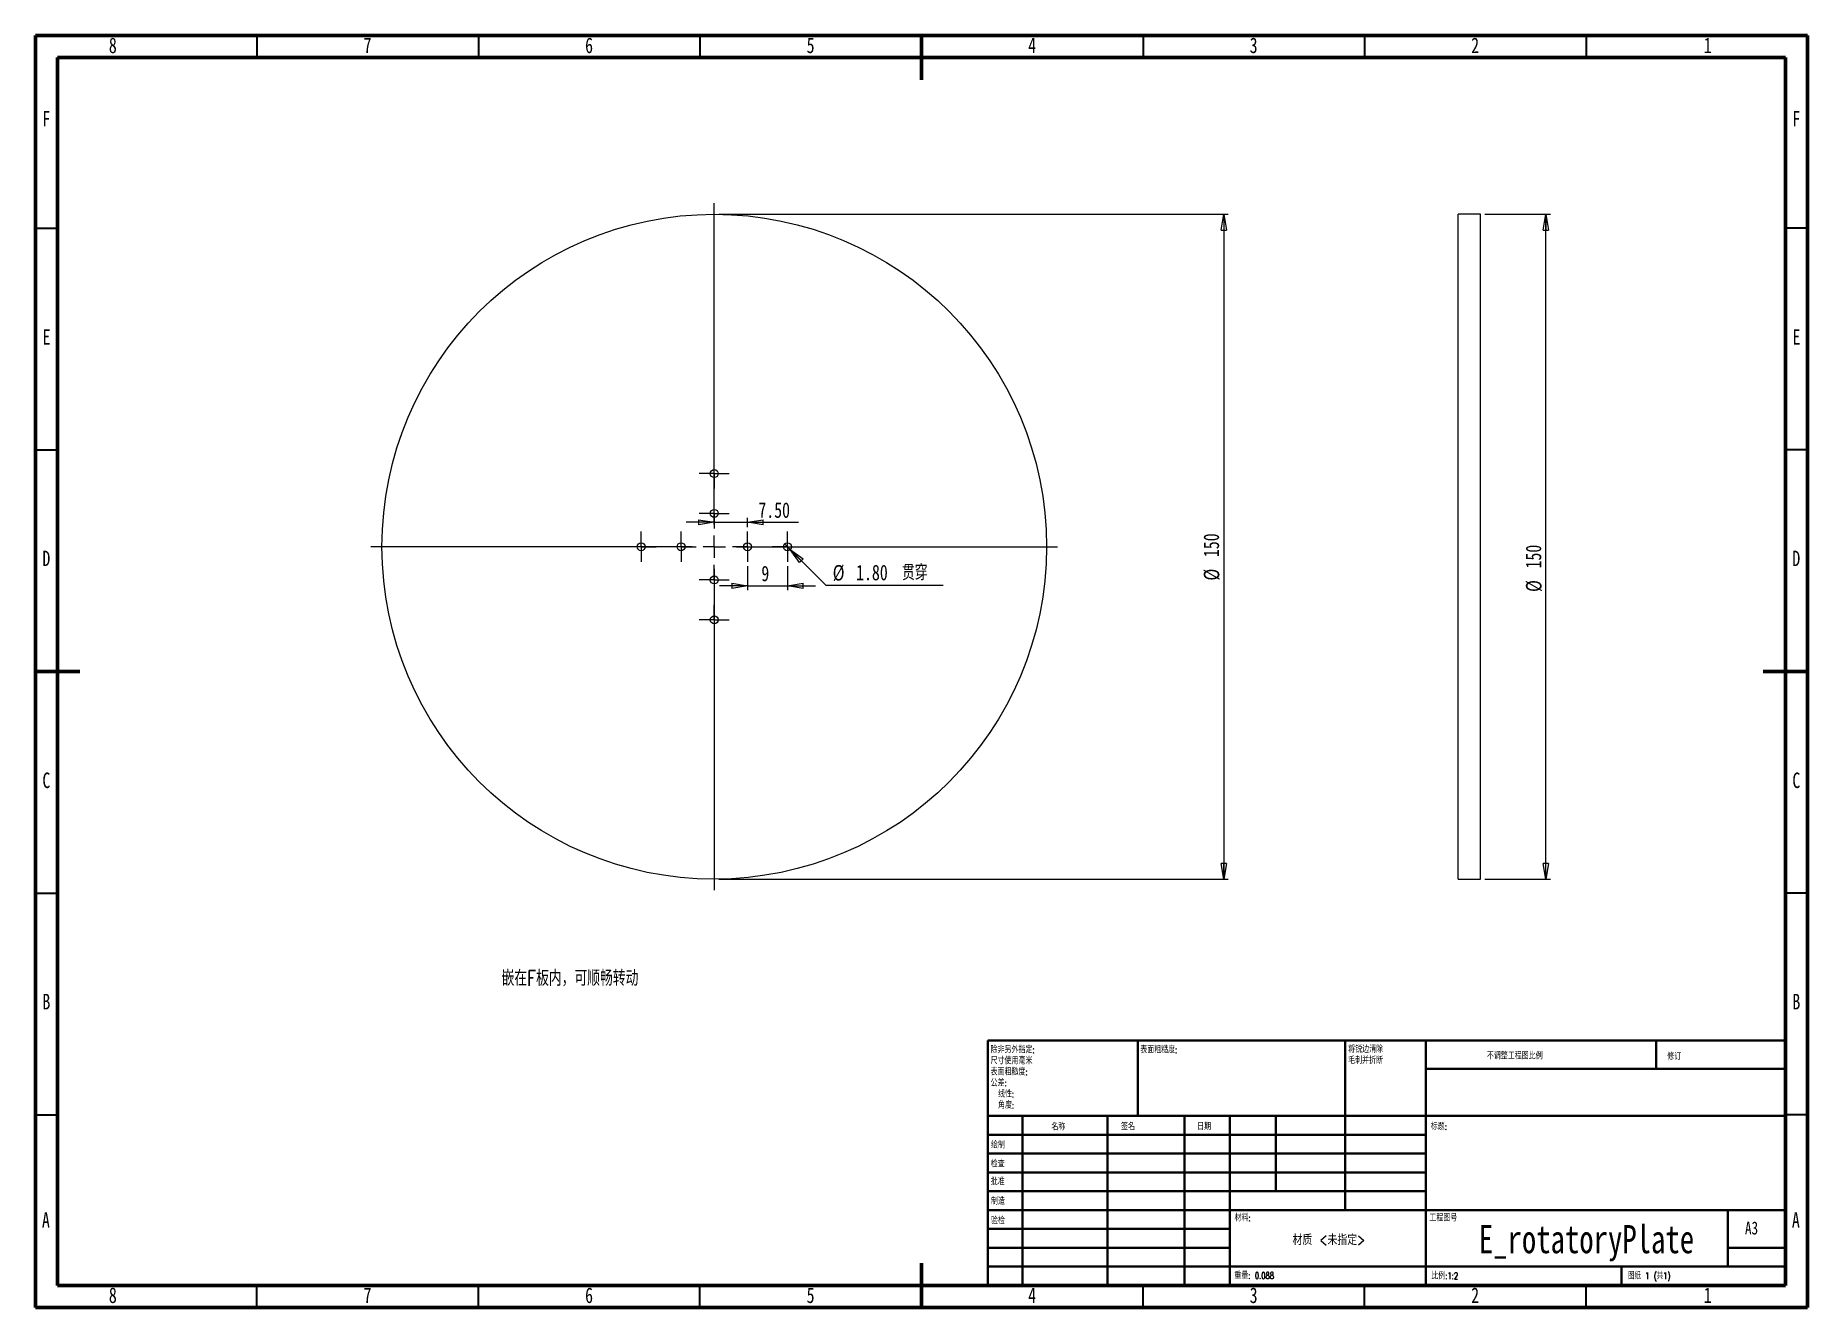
# Model space of a CAD drawing. Header units: millimetres. Extents: x 15 to 415, y 5 to 292.
import ezdxf

# ---------------------------------------------------------------- set-up
doc = ezdxf.new("R2010")
doc.units = ezdxf.units.MM
doc.styles.add('SLDTEXTSTYLE0', font='TXT', dxfattribs={"width": 0.75, "bigfont": 'bigfont'})
doc.styles.add('SLDTEXTSTYLE1', font='TXT', dxfattribs={"width": 0.75})
doc.styles.add('SLDTEXTSTYLE2', font='TXT', dxfattribs={"width": 0.694444, "bigfont": 'bigfont'})
doc.dimstyles.new('SLDDIMSTYLE0', dxfattribs={"dimtxt": 3.5, "dimasz": 3.556, "dimexe": 0, "dimexo": 0.0625, "dimgap": 0.875, "dimtad": 1, "dimrnd": 1e-09, "dimzin": 4, "dimdsep": 46, "dimtxsty": 'SLDTEXTSTYLE1', "dimblk1": 'CLOSED', "dimblk2": 'CLOSED', "dimsah": 1, "dimcen": 0.09, "dimadec": 0, "dimazin": 1, "dimtfac": 1, "dimtmove": 0, "dimatfit": 0, "dimldrblk": 'CLOSED', "dimfxl": 1, "dimfrac": 2, "dimtolj": 1, "dimtzin": 12, "dimarcsym": 0})
doc.dimstyles.new('SLDDIMSTYLE1', dxfattribs={"dimtxt": 3.5, "dimasz": 3.556, "dimexe": 0, "dimexo": 0.0625, "dimgap": 0.875, "dimtad": 1, "dimrnd": 1e-09, "dimzin": 12, "dimdsep": 46, "dimtxsty": 'SLDTEXTSTYLE1', "dimblk1": 'CLOSED', "dimblk2": 'CLOSED', "dimsah": 1, "dimcen": 0.09, "dimadec": 0, "dimazin": 3, "dimtfac": 1, "dimtmove": 0, "dimatfit": 0, "dimldrblk": 'CLOSED', "dimfxl": 1, "dimfrac": 2, "dimtolj": 1, "dimtzin": 12, "dimarcsym": 0})
doc.dimstyles.new('SLDDIMSTYLE2', dxfattribs={"dimtxt": 3.5, "dimasz": 3.556, "dimexe": 0, "dimexo": 0.0625, "dimgap": 0.875, "dimtad": 0, "dimtih": 1, "dimtoh": 1, "dimrnd": 1e-09, "dimzin": 4, "dimdsep": 46, "dimtxsty": 'SLDTEXTSTYLE1', "dimblk1": 'NONE', "dimblk2": 'CLOSED', "dimsah": 1, "dimcen": 0, "dimadec": 0, "dimazin": 1, "dimtfac": 1, "dimtmove": 0, "dimatfit": 3, "dimldrblk": 'NONE', "dimfxl": 1, "dimfrac": 2, "dimtolj": 1, "dimtzin": 12, "dimarcsym": 0})
doc.dimstyles.new('SLDDIMSTYLE3', dxfattribs={"dimtxt": 3.5, "dimasz": 3.556, "dimexe": 0, "dimexo": 0.0625, "dimgap": 0.875, "dimtad": 1, "dimrnd": 1e-09, "dimzin": 12, "dimdsep": 46, "dimtxsty": 'SLDTEXTSTYLE1', "dimblk1": 'CLOSED', "dimblk2": 'CLOSED', "dimsah": 1, "dimcen": 0.09, "dimadec": 0, "dimazin": 3, "dimtfac": 1, "dimtofl": 0, "dimtmove": 0, "dimatfit": 3, "dimldrblk": 'CLOSED', "dimfxl": 1, "dimfrac": 2, "dimtolj": 1, "dimtzin": 12, "dimarcsym": 0})

# ---------------------------------------------------------------- blocks, each defined once
blk = doc.blocks.new('SW_NOTE_0')
at = {"color": 0, "linetype": 'Continuous', "lineweight": 0, "char_height": 1.5, "attachment_point": 1, "style": 'SLDTEXTSTYLE0'}
for s, insert in [('\\M+18F9C\\M+194F1另\\M+18A4F\\M+18E77\\M+192E8:', (0, 1.93)), ('\\M+1955C\\M+196CA\\M+19165糙\\M+19378:', (0, -3.07)), ('\\M+18EDA\\M+190A1\\M+18E67\\M+19770\\M+19F7C\\M+195C4', (0, -0.57)), ('\\M+18CF6\\M+18DB7:', (0, -5.57)), ('线\\M+190AB:', (1.69, -8.07)), ('\\M+18A70\\M+19378:', (1.69, -10.57))]:
    blk.add_mtext(s, dxfattribs=dict(at, insert=insert))
blk = doc.blocks.new('SW_NOTE_1')
at = {"color": 0, "linetype": 'Continuous', "lineweight": 0, "char_height": 1.5, "attachment_point": 1, "style": 'SLDTEXTSTYLE0'}
for s, insert in [('\\M+18FAB锐边\\M+190B4\\M+18F9C', (0, 1.93)), ('\\M+196D1\\M+18E68\\M+19BF3\\M+190DC\\M+19266', (0, -0.57))]:
    blk.add_mtext(s, dxfattribs=dict(at, insert=insert))
blk = doc.blocks.new('_CLOSED')
at = {"color": 0, "linetype": 'ByBlock', "lineweight": -2}
for p, q in [((-1, 0.166667), (0, 0)), ((-1, 0.166667), (-1, -0.166667)), ((0, 0), (-1, -0.166667)), ((0, 0), (-1, 0))]:
    blk.add_line(p, q, dxfattribs=at)
blk = doc.blocks.new('_D')
at = {"color": 7, "linetype": 'Continuous', "lineweight": 0}
for p, q in [((168.22, 182.16), (161.87, 182.16)), ((168.22, 182.16), (175.72, 182.16)), ((175.72, 181.06), (175.72, 183.16)), ((175.72, 182.16), (187.23, 182.16))]:
    blk.add_line(p, q, dxfattribs=at)
at = {"color": 7, "linetype": 'Continuous', "lineweight": 0, "xscale": 3.556, "yscale": 3.556}
blk.add_blockref('_CLOSED', (168.22, 182.16, -2.5), dxfattribs=at)
at = {"color": 7, "linetype": 'Continuous', "lineweight": 0, "xscale": 3.556, "yscale": 3.556, "rotation": 180}
blk.add_blockref('_CLOSED', (175.72, 182.16, -2.5), dxfattribs=at)
at = {"color": 7, "linetype": 'Continuous', "lineweight": 0, "insert": (178.18, 186.67), "char_height": 3.5, "attachment_point": 1, "style": 'SLDTEXTSTYLE1'}
blk.add_mtext('7.50', dxfattribs=at)
blk = doc.blocks.new('_D_1')
at = {"color": 7, "linetype": 'Continuous', "lineweight": 0}
for p, q in [((175.72, 172.26), (175.72, 166.85)), ((184.72, 172.26), (184.72, 166.85)), ((175.72, 167.85), (169.37, 167.85)), ((175.72, 167.85), (184.72, 167.85)), ((184.72, 167.85), (191.07, 167.85))]:
    blk.add_line(p, q, dxfattribs=at)
at = {"color": 7, "linetype": 'Continuous', "lineweight": 0, "xscale": 3.556, "yscale": 3.556}
blk.add_blockref('_CLOSED', (175.72, 167.85, -2.5), dxfattribs=at)
at = {"color": 7, "linetype": 'Continuous', "lineweight": 0, "xscale": 3.556, "yscale": 3.556, "rotation": 180}
blk.add_blockref('_CLOSED', (184.72, 167.85, -2.5), dxfattribs=at)
at = {"color": 7, "linetype": 'Continuous', "lineweight": 0, "insert": (178.85, 172.36), "char_height": 3.5, "attachment_point": 1, "style": 'SLDTEXTSTYLE1'}
blk.add_mtext('9', dxfattribs=at)
blk = doc.blocks.new('_D_2')
at = {"color": 7, "linetype": 'Continuous', "lineweight": 0}
for p, q in [((184.09, 177.3), (185.36, 176.02)), ((185.36, 176.02), (193.37, 168.01)), ((193.37, 168.01), (219.91, 168.01))]:
    blk.add_line(p, q, dxfattribs=at)
at = {"color": 7, "linetype": 'Continuous', "lineweight": 0, "xscale": 3.556, "yscale": 3.556, "rotation": 135}
blk.add_blockref('_CLOSED', (185.36, 176.02, -2.5), dxfattribs=at)
at = {"color": 7, "linetype": 'Continuous', "lineweight": 0, "char_height": 3.5, "attachment_point": 1}
for s, insert, style in [('%%c', (194.96, 172.52), 'SLDTEXTSTYLE1'), ('1.80', (200.24, 172.58), 'SLDTEXTSTYLE1'), ('贯\\M+190FA', (210.6, 172.58), 'SLDTEXTSTYLE0')]:
    blk.add_mtext(s, dxfattribs=dict(at, insert=insert, style=style))
blk = doc.blocks.new('_NONE')
blk = doc.blocks.new('_D_3')
at = {"color": 7, "linetype": 'Continuous', "lineweight": 0}
for p, q in [((169.22, 251.66), (284.22, 251.66)), ((283.22, 251.66), (283.22, 101.66)), ((169.22, 101.66), (284.22, 101.66))]:
    blk.add_line(p, q, dxfattribs=at)
at = {"color": 7, "linetype": 'Continuous', "lineweight": 0, "xscale": 3.556, "yscale": 3.556}
for p, rotation in [((283.22, 251.66, -2.5), 90), ((283.22, 101.66, -2.5), 270)]:
    blk.add_blockref('_CLOSED', p, dxfattribs=dict(at, rotation=rotation))
at = {"color": 7, "linetype": 'Continuous', "lineweight": 0, "char_height": 3.5, "attachment_point": 1, "rotation": 90, "style": 'SLDTEXTSTYLE1'}
for s, insert in [('150', (278.66, 174.31)), ('%%c', (278.71, 169.03))]:
    blk.add_mtext(s, dxfattribs=dict(at, insert=insert))
blk = doc.blocks.new('SW_CENTERMARKSYMBOL_0')
at = {"color": 0, "linetype": 'Continuous', "lineweight": 0}
for p, q in [((0, 5), (0, 77.5)), ((-5, 0), (-77.5, 0)), ((0, 0), (-2.5, 0)), ((0, 0), (0, 2.5)), ((0, 0), (0, -2.5)), ((0, 0), (2.5, 0)), ((5, 0), (77.5, 0)), ((0, -5), (0, -77.5))]:
    blk.add_line(p, q, dxfattribs=at)
blk = doc.blocks.new('SW_CENTERMARKSYMBOL_1')
at = {"color": 0, "linetype": 'Continuous', "lineweight": 0}
for p, q in [((-2.5, 0), (-3.4, 0)), ((0, 0), (-2.5, 0)), ((0, 2.5), (0, 3.4)), ((0, 0), (0, 2.5)), ((0, 0), (0, -2.5)), ((0, 0), (2.5, 0)), ((2.5, 0), (3.4, 0)), ((0, -2.5), (0, -3.4))]:
    blk.add_line(p, q, dxfattribs=at)
blk = doc.blocks.new('SW_CENTERMARKSYMBOL_2')
at = {"color": 0, "linetype": 'Continuous', "lineweight": 0}
for p, q in [((-2.5, 0), (-3.4, 0)), ((0, 0), (-2.5, 0)), ((0, 2.5), (0, 3.4)), ((0, 0), (0, 2.5)), ((0, 0), (0, -2.5)), ((0, 0), (2.5, 0)), ((2.5, 0), (3.4, 0)), ((0, -2.5), (0, -3.4))]:
    blk.add_line(p, q, dxfattribs=at)
blk = doc.blocks.new('SW_CENTERMARKSYMBOL_3')
at = {"color": 0, "linetype": 'Continuous', "lineweight": 0}
for p, q in [((-2.5, 0), (-3.4, 0)), ((0, 0), (-2.5, 0)), ((0, 2.5), (0, 3.4)), ((0, 0), (0, 2.5)), ((0, 0), (0, -2.5)), ((0, 0), (2.5, 0)), ((2.5, 0), (3.4, 0)), ((0, -2.5), (0, -3.4))]:
    blk.add_line(p, q, dxfattribs=at)
blk = doc.blocks.new('SW_CENTERMARKSYMBOL_4')
at = {"color": 0, "linetype": 'Continuous', "lineweight": 0}
for p, q in [((-2.5, 0), (-3.4, 0)), ((0, 0), (-2.5, 0)), ((0, 2.5), (0, 3.4)), ((0, 0), (0, 2.5)), ((0, 0), (0, -2.5)), ((0, 0), (2.5, 0)), ((2.5, 0), (3.4, 0)), ((0, -2.5), (0, -3.4))]:
    blk.add_line(p, q, dxfattribs=at)
blk = doc.blocks.new('SW_CENTERMARKSYMBOL_5')
at = {"color": 0, "linetype": 'Continuous', "lineweight": 0}
for p, q in [((-2.5, 0), (-3.4, 0)), ((0, 0), (-2.5, 0)), ((0, 2.5), (0, 3.4)), ((0, 0), (0, 2.5)), ((0, 0), (0, -2.5)), ((0, 0), (2.5, 0)), ((2.5, 0), (3.4, 0)), ((0, -2.5), (0, -3.4))]:
    blk.add_line(p, q, dxfattribs=at)
blk = doc.blocks.new('SW_CENTERMARKSYMBOL_6')
at = {"color": 0, "linetype": 'Continuous', "lineweight": 0}
for p, q in [((-2.5, 0), (-3.4, 0)), ((0, 0), (-2.5, 0)), ((0, 2.5), (0, 3.4)), ((0, 0), (0, 2.5)), ((0, 0), (0, -2.5)), ((0, 0), (2.5, 0)), ((2.5, 0), (3.4, 0)), ((0, -2.5), (0, -3.4))]:
    blk.add_line(p, q, dxfattribs=at)
blk = doc.blocks.new('SW_CENTERMARKSYMBOL_7')
at = {"color": 0, "linetype": 'Continuous', "lineweight": 0}
for p, q in [((-2.5, 0), (-3.4, 0)), ((0, 0), (-2.5, 0)), ((0, 2.5), (0, 3.4)), ((0, 0), (0, 2.5)), ((0, 0), (0, -2.5)), ((0, 0), (2.5, 0)), ((2.5, 0), (3.4, 0)), ((0, -2.5), (0, -3.4))]:
    blk.add_line(p, q, dxfattribs=at)
blk = doc.blocks.new('SW_CENTERMARKSYMBOL_8')
at = {"color": 0, "linetype": 'Continuous', "lineweight": 0}
for p, q in [((-2.5, 0), (-3.4, 0)), ((0, 0), (-2.5, 0)), ((0, 2.5), (0, 3.4)), ((0, 0), (0, 2.5)), ((0, 0), (0, -2.5)), ((0, 0), (2.5, 0)), ((2.5, 0), (3.4, 0)), ((0, -2.5), (0, -3.4))]:
    blk.add_line(p, q, dxfattribs=at)
blk = doc.blocks.new('_D_4')
at = {"color": 7, "linetype": 'Continuous', "lineweight": 0}
for p, q in [((342.15, 251.66), (356.95, 251.66)), ((355.95, 101.66), (355.95, 251.66)), ((342.15, 101.66), (356.95, 101.66))]:
    blk.add_line(p, q, dxfattribs=at)
at = {"color": 7, "linetype": 'Continuous', "lineweight": 0, "xscale": 3.556, "yscale": 3.556}
for p, rotation in [((355.95, 251.66), 90), ((355.95, 101.66), 270)]:
    blk.add_blockref('_CLOSED', p, dxfattribs=dict(at, rotation=rotation))
at = {"color": 7, "linetype": 'Continuous', "lineweight": 0, "char_height": 3.5, "attachment_point": 1, "rotation": 90, "style": 'SLDTEXTSTYLE1'}
for s, insert in [('150', (351.38, 171.74)), ('%%c', (351.44, 166.46))]:
    blk.add_mtext(s, dxfattribs=dict(at, insert=insert))

msp = doc.modelspace()

# ---------------------------------------------------------------- linework, layer by layer
at = {"color": 7, "linetype": 'Continuous', "lineweight": 60}
for p, q in [((15, 292), (415, 292)), ((15, 5), (15, 292)), ((215, 292), (215, 282)), ((415, 292), (415, 5)), ((20, 287), (410, 287)), ((20, 10), (20, 287)), ((410, 287), (410, 10)), ((15, 148.5), (25, 148.5)), ((415, 148.5), (405, 148.5)), ((410, 65.25), (410, 10)), ((215, 5), (215, 15)), ((410, 10), (20, 10)), ((410, 10), (222.8, 10)), ((415, 5), (15, 5))]:
    msp.add_line(p, q, dxfattribs=at)
at = {"color": 7, "linetype": 'Continuous', "lineweight": 30}
for p, q in [((65, 292), (65, 287)), ((115, 292), (115, 287)), ((165, 292), (165, 287)), ((265, 292), (265, 287)), ((315, 292), (315, 287)), ((365, 292), (365, 287)), ((15, 248.5), (20, 248.5)), ((415, 248.5), (410, 248.5)), ((15, 198.5), (20, 198.5)), ((415, 198.5), (410, 198.5)), ((15, 98.5), (20, 98.5)), ((415, 98.5), (410, 98.5)), ((15, 48.5), (20, 48.5)), ((415, 48.5), (410, 48.5)), ((65, 5), (65, 10)), ((115, 5), (115, 10)), ((165, 5), (165, 10)), ((265, 5), (265, 10)), ((315, 5), (315, 10)), ((365, 5), (365, 10))]:
    msp.add_line(p, q, dxfattribs=at)
at = {"color": 7, "linetype": 'Continuous', "lineweight": 15}
for p, q in [((341.148, 251.659), (336.148, 251.659)), ((336.148, 101.659), (336.148, 251.659)), ((341.148, 101.659), (341.148, 251.659)), ((336.148, 101.659), (341.148, 101.659))]:
    msp.add_line(p, q, dxfattribs=at)
at = {"color": 7, "linetype": 'Continuous', "lineweight": 40}
for p, q in [((230, 65.25), (410, 65.25)), ((230, 65.25), (230, 10)), ((263.8, 48.25), (263.8, 65.25)), ((310.6, 65.25), (310.6, 27)), ((328.8, 65.25), (328.8, 10)), ((380.8, 58.875), (380.8, 65.25)), ((410, 58.875), (328.8, 58.875)), ((410, 48.25), (230, 48.25)), ((237.8, 48.25), (237.8, 10)), ((256.991, 48.25), (256.991, 10)), ((274.399, 48.25), (274.399, 10)), ((284.6, 10), (284.6, 48.25)), ((295, 31.25), (295, 48.25)), ((328.8, 44), (230, 44)), ((328.8, 39.75), (230, 39.75)), ((328.8, 35.5), (230, 35.5)), ((328.8, 31.25), (230, 31.25)), ((284.6, 27), (230, 27)), ((284.6, 27), (410, 27)), ((397, 14.25), (397, 27)), ((284.6, 22.75), (230, 22.75)), ((284.6, 18.5), (230, 18.5)), ((410, 18.5), (397, 18.5)), ((230, 14.25), (410, 14.25)), ((373, 10), (373, 14.25))]:
    msp.add_line(p, q, dxfattribs=at)
at = {"color": 7, "linetype": 'Continuous', "lineweight": 15}
for centre, radius in [((168.222, 176.659), 75), ((168.222, 193.159), 0.9), ((168.222, 184.159), 0.9), ((151.722, 176.659), 0.9), ((160.722, 176.659), 0.9), ((175.722, 176.659), 0.9), ((184.722, 176.659), 0.9), ((168.222, 169.159), 0.9), ((168.222, 160.159), 0.9)]:
    msp.add_circle(centre, radius, dxfattribs=at)

# ---------------------------------------------------------------- block references
at = {"color": 7, "linetype": 'Continuous', "lineweight": 0}
for name, p in [('SW_CENTERMARKSYMBOL_0', (168.222, 176.659)), ('SW_CENTERMARKSYMBOL_8', (168.222, 193.159)), ('SW_CENTERMARKSYMBOL_7', (168.222, 184.159)), ('SW_CENTERMARKSYMBOL_6', (151.722, 176.659)), ('SW_CENTERMARKSYMBOL_5', (160.722, 176.659)), ('SW_CENTERMARKSYMBOL_1', (175.722, 176.659)), ('SW_CENTERMARKSYMBOL_2', (184.722, 176.659)), ('SW_CENTERMARKSYMBOL_3', (168.222, 169.159)), ('SW_CENTERMARKSYMBOL_4', (168.222, 160.159)), ('SW_NOTE_0', (230.594, 61.987)), ('SW_NOTE_1', (311.309, 62.069))]:
    msp.add_blockref(name, p, dxfattribs=at)

# ---------------------------------------------------------------- texts
for s, insert, char_height, attachment_point, style in [('8', (32.465, 291.517), 3.5, 2, 'SLDTEXTSTYLE1'), ('7', (89.965, 291.517), 3.5, 2, 'SLDTEXTSTYLE1'), ('6', (139.965, 291.517), 3.5, 2, 'SLDTEXTSTYLE1'), ('5', (189.965, 291.517), 3.5, 2, 'SLDTEXTSTYLE1'), ('4', (239.965, 291.517), 3.5, 2, 'SLDTEXTSTYLE1'), ('3', (289.965, 291.517), 3.5, 2, 'SLDTEXTSTYLE1'), ('2', (339.965, 291.517), 3.5, 2, 'SLDTEXTSTYLE1'), ('1', (392.465, 291.517), 3.5, 2, 'SLDTEXTSTYLE1'), ('F', (17.464, 274.96), 3.5, 2, 'SLDTEXTSTYLE1'), ('F', (412.464, 274.96), 3.5, 2, 'SLDTEXTSTYLE1'), ('E', (17.506, 225.71), 3.5, 2, 'SLDTEXTSTYLE1'), ('E', (412.506, 225.71), 3.5, 2, 'SLDTEXTSTYLE1'), ('D', (17.46, 175.767), 3.5, 2, 'SLDTEXTSTYLE1'), ('D', (412.46, 175.767), 3.5, 2, 'SLDTEXTSTYLE1'), ('C', (17.464, 125.71), 3.5, 2, 'SLDTEXTSTYLE1'), ('C', (412.464, 125.71), 3.5, 2, 'SLDTEXTSTYLE1'), ('\\M+19BC6\\M+18DDDF\\M+194C2\\M+193E0\\M+18143\\M+189C2顺畅转动', (120.204, 81.073), 3.5, 1, 'SLDTEXTSTYLE0'), ('B', (17.473, 75.767), 3.5, 2, 'SLDTEXTSTYLE1'), ('B', (412.473, 75.767), 3.5, 2, 'SLDTEXTSTYLE1'), ('\\M+1955C\\M+196CA\\M+19165糙\\M+19378:', (264.371, 63.919), 1.5, 1, 'SLDTEXTSTYLE0'), ('\\M+19573调\\M+190AE\\M+18D48\\M+192F6图\\M+194E4\\M+197E1', (342.615, 62.533), 1.5, 1, 'SLDTEXTSTYLE0'), ('\\M+18F43订', (383.328, 62.335), 1.5, 1, 'SLDTEXTSTYLE0'), ('\\M+196BC\\M+18FCC', (244.322, 46.501), 1.5, 1, 'SLDTEXTSTYLE0'), ('签\\M+196BC', (260.034, 46.562), 1.5, 1, 'SLDTEXTSTYLE0'), ('\\M+193FA\\M+18AFA', (277.215, 46.576), 1.5, 1, 'SLDTEXTSTYLE0'), ('标题:', (329.956, 46.576), 1.5, 1, 'SLDTEXTSTYLE0'), ('绘\\M+190A7', (230.685, 42.43), 1.5, 1, 'SLDTEXTSTYLE0'), ('检查', (230.624, 38.154), 1.5, 1, 'SLDTEXTSTYLE0'), ('\\M+194E1\\M+18F79', (230.622, 34.177), 1.5, 1, 'SLDTEXTSTYLE0'), ('\\M+190A7\\M+191A2', (230.682, 29.734), 1.5, 1, 'SLDTEXTSTYLE0'), ('A', (17.36, 26.517), 3.5, 2, 'SLDTEXTSTYLE1'), ('验检', (230.677, 25.35), 1.5, 1, 'SLDTEXTSTYLE0'), ('\\M+18DDE\\M+197BF:', (285.646, 25.986), 1.5, 1, 'SLDTEXTSTYLE0'), ('\\M+18D48\\M+192F6图\\M+18D86', (329.629, 25.986), 1.5, 1, 'SLDTEXTSTYLE0'), ('A3', (400.871, 24.406), 2.9104, 1, 'SLDTEXTSTYLE1'), ('A', (412.36, 26.517), 3.5, 2, 'SLDTEXTSTYLE1'), ('\\M+18DDE质 <\\M+196A2\\M+18E77\\M+192E8>', (306.966, 21.486), 2.38125, 2, 'SLDTEXTSTYLE0'), ('E_rotatoryPlate', (365.095, 23.607), 6.35, 2, 'SLDTEXTSTYLE1'), ('\\M+18F64\\M+197CA: 0.088', (285.618, 12.949), 1.4986, 1, 'SLDTEXTSTYLE0'), ('\\M+194E4\\M+197E1:1:2', (330.074, 12.9), 1.5, 1, 'SLDTEXTSTYLE0'), ('图纸 1 (\\M+18BA41)', (374.478, 12.9), 1.5, 1, 'SLDTEXTSTYLE2'), ('8', (32.465, 9.517), 3.5, 2, 'SLDTEXTSTYLE1'), ('7', (89.965, 9.517), 3.5, 2, 'SLDTEXTSTYLE1'), ('6', (139.965, 9.517), 3.5, 2, 'SLDTEXTSTYLE1'), ('5', (189.965, 9.517), 3.5, 2, 'SLDTEXTSTYLE1'), ('4', (239.965, 9.517), 3.5, 2, 'SLDTEXTSTYLE1'), ('3', (289.965, 9.517), 3.5, 2, 'SLDTEXTSTYLE1'), ('2', (339.965, 9.517), 3.5, 2, 'SLDTEXTSTYLE1'), ('1', (392.465, 9.517), 3.5, 2, 'SLDTEXTSTYLE1')]:
    msp.add_mtext(s, dxfattribs=dict(at, insert=insert, char_height=char_height, attachment_point=attachment_point, style=style))

# ---------------------------------------------------------------- dimensions: what is measured, and where the dimension line sits
for base, p1, p2, dimstyle, picture, middle in [((175.722, 182.158), (168.222, 254.159), (175.722, 180.059), 'SLDDIMSTYLE0', '_D', (182.701, 182.158)), ((184.722, 167.848), (175.722, 173.259), (184.722, 173.259), 'SLDDIMSTYLE1', '_D_1', (180.14, 167.848))]:
    dim = msp.add_linear_dim(base=base, p1=p1, p2=p2, dimstyle=dimstyle, dxfattribs=at)
    dim.commit()
    dim.dimension.update_dxf_attribs({"geometry": picture, "text_midpoint": middle, "dimtype": 160})
for base, p1, p2, picture, middle in [((283.222, 101.659), (168.222, 251.659), (168.222, 101.659), '_D_3', (283.222, 175.546)), ((355.949, 251.659), (341.148, 101.659), (341.148, 251.659), '_D_4', (355.949, 172.978))]:
    dim = msp.add_linear_dim(base=base, p1=p1, p2=p2, angle=90, text='%%c<>', dimstyle='SLDDIMSTYLE3', dxfattribs=at)
    dim.commit()
    dim.dimension.update_dxf_attribs({"geometry": picture, "text_midpoint": middle, "dimtype": 160})
dim = msp.add_diameter_dim_2p(p1=(184.085, 177.295), p2=(185.358, 176.023), text='<> 贯穿', dimstyle='SLDDIMSTYLE2', dxfattribs=at)
dim.commit()
dim.dimension.update_dxf_attribs({"geometry": '_D_2', "text_midpoint": (207.436, 170.815), "dimtype": 163})

doc.saveas('drawing.dxf')
